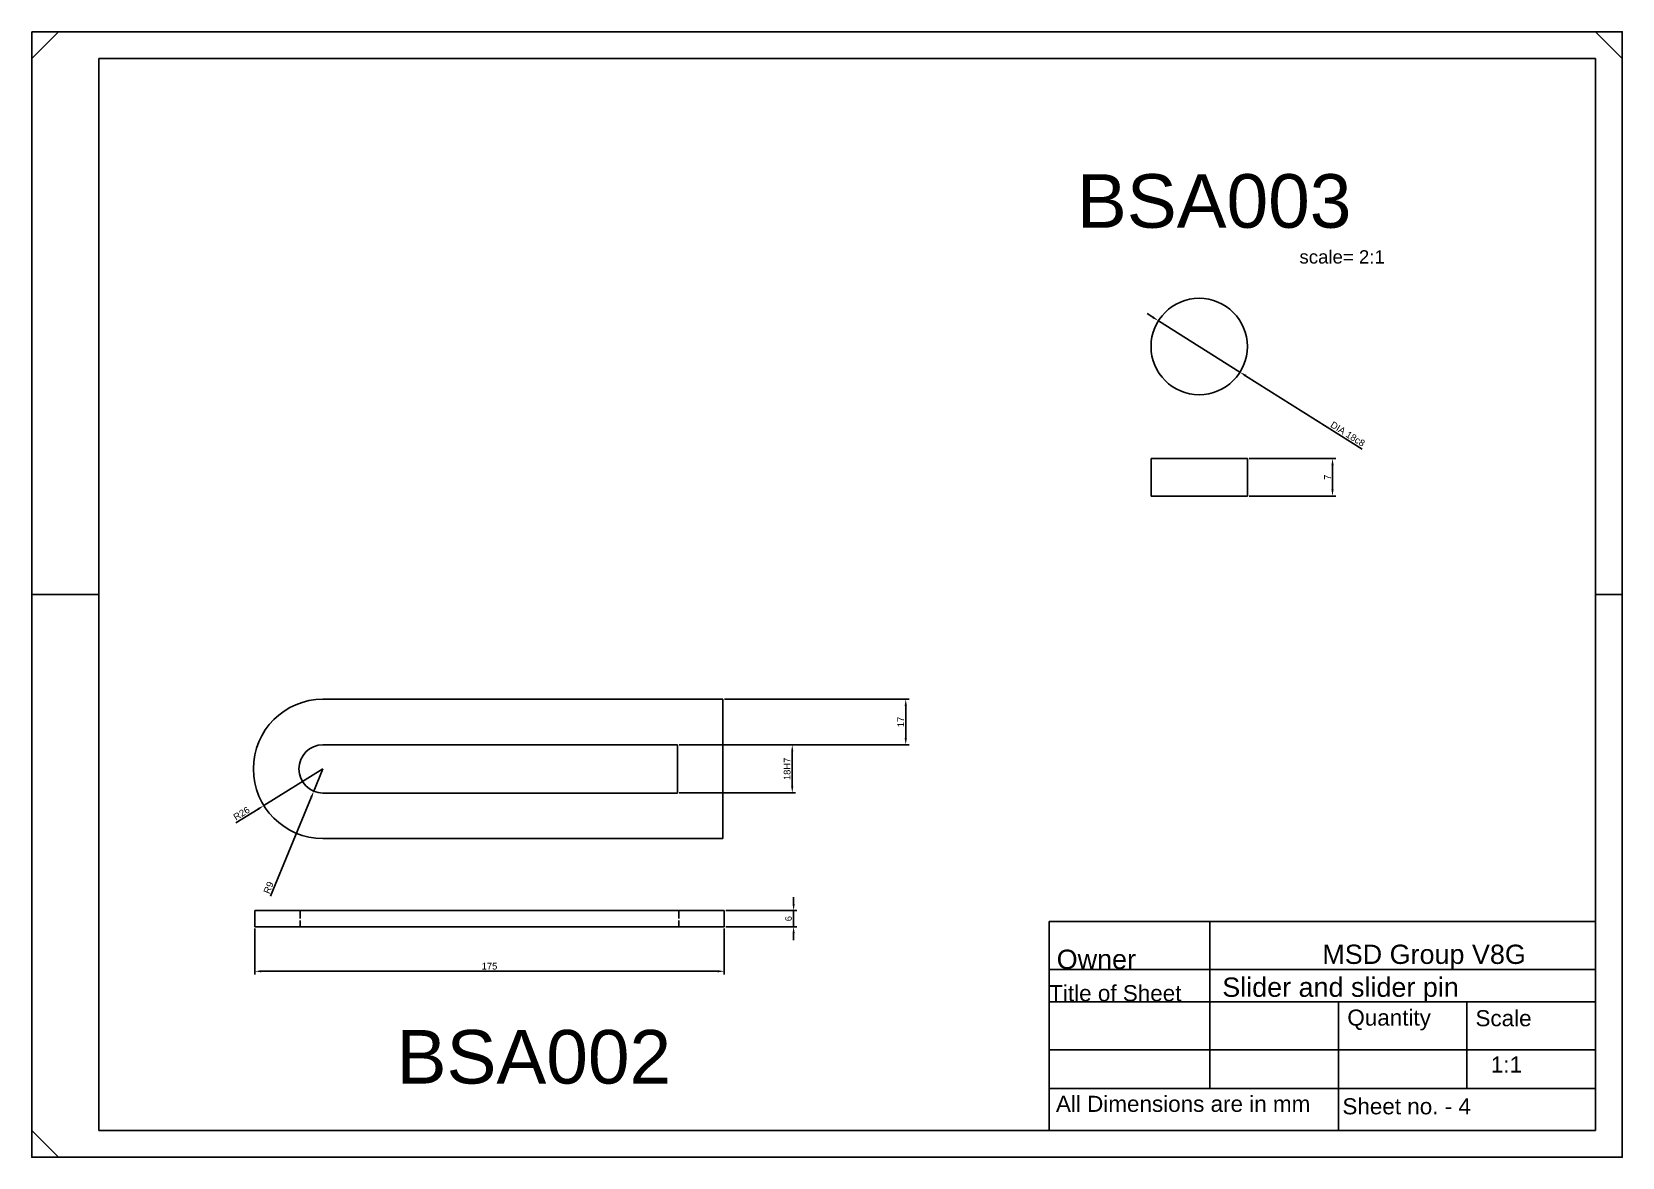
# Model space of a CAD drawing. Header units: millimetres. Extents: x 2754 to 3348, y 1451 to 1871.
import ezdxf

# ---------------------------------------------------------------- set-up
doc = ezdxf.new("R2010")
doc.units = ezdxf.units.MM
doc.linetypes.add('AM_ISO02W050x2', pattern=[3.75, 3, -0.75])
doc.styles.get("Standard").update_dxf_attribs({"font": 'arial.ttf'})
doc.dimstyles.new('Annotative', dxfattribs={"dimscale": 0, "dimtxt": 2.5, "dimasz": 2.5, "dimexe": 1.25, "dimexo": 0.625, "dimtad": 1, "dimtxsty": 'Standard', "dimcen": 2.5, "dimadec": 0, "dimazin": 0, "dimtfac": 1, "dimtmove": 0, "dimatfit": 3, "dimfxl": 1, "dimarcsym": 0})

# ---------------------------------------------------------------- blocks, each defined once
blk = doc.blocks.new('*D16')
at = {"color": 0, "lineweight": -2, "transparency": 16777216}
for p, q in [((3038.61, 1545.61), (3038.61, 1548.11)), ((3013.36, 1543.11), (3039.86, 1543.11)), ((3038.61, 1537.11), (3038.61, 1543.11)), ((3013.36, 1537.11), (3039.86, 1537.11)), ((3038.61, 1534.61), (3038.61, 1532.11))]:
    blk.add_line(p, q, dxfattribs=at)
at = {"color": 0, "transparency": 16777216}
for points in [[(3038.19, 1545.61), (3039.03, 1545.61), (3038.61, 1543.11)], [(3038.19, 1534.61), (3039.03, 1534.61), (3038.61, 1537.11)]]:
    blk.add_solid(points, dxfattribs=at)
at = {"layer": 'Defpoints', "color": 0, "transparency": 16777216}
for p in [(3012.73, 1543.11), (3038.61, 1543.11), (3012.73, 1537.11)]:
    blk.add_point(p, dxfattribs=at)
at = {"color": 0, "transparency": 16777216, "insert": (3036.71, 1540.11), "char_height": 2.5, "attachment_point": 5, "rotation": 90}
blk.add_mtext('6', dxfattribs=at)
blk = doc.blocks.new('*D17')
at = {"color": 0, "lineweight": -2, "transparency": 16777216}
for p, q in [((2837.34, 1536.48), (2837.34, 1519.21)), ((3012.73, 1536.48), (3012.73, 1519.21)), ((2839.84, 1520.46), (3010.23, 1520.46))]:
    blk.add_line(p, q, dxfattribs=at)
at = {"color": 0, "transparency": 16777216}
for points in [[(2839.84, 1520.88), (2839.84, 1520.04), (2837.34, 1520.46)], [(3010.23, 1520.88), (3010.23, 1520.04), (3012.73, 1520.46)]]:
    blk.add_solid(points, dxfattribs=at)
at = {"layer": 'Defpoints', "color": 0, "transparency": 16777216}
for p in [(2837.34, 1537.11), (3012.73, 1537.11), (3012.73, 1520.46)]:
    blk.add_point(p, dxfattribs=at)
at = {"color": 0, "transparency": 16777216, "insert": (2925.04, 1522.36), "char_height": 2.5, "attachment_point": 5}
blk.add_mtext('175', dxfattribs=at)
blk = doc.blocks.new('*D10')
at = {"color": 0, "lineweight": -2, "transparency": 16777216}
for p, q in [((3012.86, 1622.01), (3081.75, 1622.01)), ((3080.5, 1619.51), (3080.5, 1607.51)), ((2995.86, 1605.01), (3081.75, 1605.01))]:
    blk.add_line(p, q, dxfattribs=at)
at = {"color": 0, "transparency": 16777216}
for points in [[(3080.08, 1619.51), (3080.92, 1619.51), (3080.5, 1622.01)], [(3080.08, 1607.51), (3080.92, 1607.51), (3080.5, 1605.01)]]:
    blk.add_solid(points, dxfattribs=at)
at = {"layer": 'Defpoints', "color": 0, "transparency": 16777216}
for p in [(3012.23, 1622.01), (2995.23, 1605.01), (3080.5, 1605.01)]:
    blk.add_point(p, dxfattribs=at)
at = {"color": 0, "transparency": 16777216, "insert": (3078.62, 1613.51), "char_height": 2.5, "attachment_point": 5, "rotation": 90}
blk.add_mtext('17', dxfattribs=at)
blk = doc.blocks.new('*D11')
at = {"color": 0, "lineweight": -2, "transparency": 16777216}
for p, q in [((2995.86, 1605.01), (3039.36, 1605.01)), ((3038.11, 1602.51), (3038.11, 1589.51)), ((2995.86, 1587.01), (3039.36, 1587.01))]:
    blk.add_line(p, q, dxfattribs=at)
at = {"color": 0, "transparency": 16777216}
for points in [[(3037.69, 1602.51), (3038.52, 1602.51), (3038.11, 1605.01)], [(3037.69, 1589.51), (3038.52, 1589.51), (3038.11, 1587.01)]]:
    blk.add_solid(points, dxfattribs=at)
at = {"layer": 'Defpoints', "color": 0, "transparency": 16777216}
for p in [(2995.23, 1605.01), (2995.23, 1587.01), (3038.11, 1587.01)]:
    blk.add_point(p, dxfattribs=at)
at = {"color": 0, "transparency": 16777216, "insert": (3036.21, 1596.01), "char_height": 2.5, "attachment_point": 5, "rotation": 90}
blk.add_mtext('18H7', dxfattribs=at)
blk = doc.blocks.new('*D12')
at = {"color": 0, "lineweight": -2, "transparency": 16777216}
for p, q in [((2862.84, 1596.01), (2859.41, 1587.69)), ((2843.26, 1548.52), (2858.46, 1585.37))]:
    blk.add_line(p, q, dxfattribs=at)
at = {"color": 0, "transparency": 16777216}
blk.add_solid([(2858.07, 1585.53), (2858.84, 1585.22), (2859.41, 1587.69)], dxfattribs=at)
at = {"layer": 'Defpoints', "color": 0, "transparency": 16777216}
for p in [(2862.84, 1596.01), (2859.41, 1587.69)]:
    blk.add_point(p, dxfattribs=at)
at = {"color": 0, "transparency": 16777216, "insert": (2842.51, 1551.69), "char_height": 2.5, "attachment_point": 5, "rotation": 67.5941}
blk.add_mtext('R9', dxfattribs=at)
blk = doc.blocks.new('*D13')
at = {"color": 0, "lineweight": -2, "transparency": 16777216}
for p, q in [((2862.84, 1596.01), (2840.74, 1582.31)), ((2830.35, 1575.87), (2838.61, 1580.99))]:
    blk.add_line(p, q, dxfattribs=at)
at = {"color": 0, "transparency": 16777216}
blk.add_solid([(2838.4, 1581.35), (2838.83, 1580.64), (2840.74, 1582.31)], dxfattribs=at)
at = {"layer": 'Defpoints', "color": 0, "transparency": 16777216}
for p in [(2862.84, 1596.01), (2840.74, 1582.31)]:
    blk.add_point(p, dxfattribs=at)
at = {"color": 0, "transparency": 16777216, "insert": (2832.42, 1579.39), "char_height": 2.5, "attachment_point": 5, "rotation": 31.78765}
blk.add_mtext('R26', dxfattribs=at)
blk = doc.blocks.new('*D14')
at = {"color": 0, "lineweight": -2, "transparency": 16777216}
for p, q in [((3172.76, 1764.58), (3170.64, 1765.91)), ((3174.87, 1763.25), (3205.34, 1744.07)), ((3250.99, 1715.33), (3207.45, 1742.74))]:
    blk.add_line(p, q, dxfattribs=at)
at = {"color": 0, "transparency": 16777216}
for points in [[(3172.98, 1764.93), (3172.53, 1764.23), (3174.87, 1763.25)], [(3207.68, 1743.09), (3207.23, 1742.38), (3205.34, 1744.07)]]:
    blk.add_solid(points, dxfattribs=at)
at = {"layer": 'Defpoints', "color": 0, "transparency": 16777216}
for p in [(3174.87, 1763.25), (3205.34, 1744.07)]:
    blk.add_point(p, dxfattribs=at)
at = {"color": 0, "transparency": 16777216, "insert": (3245.58, 1720.99), "char_height": 2.5, "attachment_point": 5, "rotation": 327.8118}
blk.add_mtext('DIA 18c8', dxfattribs=at)
blk = doc.blocks.new('*D15')
at = {"color": 0, "lineweight": -2, "transparency": 16777216}
for p, q in [((3208.73, 1711.84), (3241.15, 1711.84)), ((3239.9, 1709.34), (3239.9, 1700.34)), ((3208.73, 1697.84), (3241.15, 1697.84))]:
    blk.add_line(p, q, dxfattribs=at)
at = {"color": 0, "transparency": 16777216}
for points in [[(3239.48, 1709.34), (3240.31, 1709.34), (3239.9, 1711.84)], [(3239.48, 1700.34), (3240.31, 1700.34), (3239.9, 1697.84)]]:
    blk.add_solid(points, dxfattribs=at)
at = {"layer": 'Defpoints', "color": 0, "transparency": 16777216}
for p in [(3208.11, 1711.84), (3208.11, 1697.84), (3239.9, 1697.84)]:
    blk.add_point(p, dxfattribs=at)
at = {"color": 0, "transparency": 16777216, "insert": (3238.02, 1704.84), "char_height": 2.5, "attachment_point": 5, "rotation": 90}
blk.add_mtext('7', dxfattribs=at)

msp = doc.modelspace()

# ---------------------------------------------------------------- linework, layer by layer
for p, q in [((2754.087, 1861.091), (2764.087, 1871.091)), ((3348.087, 1861.091), (3338.087, 1871.091)), ((3172.106, 1711.835), (3172.106, 1697.835)), ((3172.106, 1711.835), (3208.106, 1711.835)), ((3208.106, 1711.835), (3208.106, 1697.835)), ((3208.106, 1711.835), (3208.106, 1697.835)), ((3208.106, 1697.835), (3172.106, 1697.835)), ((2754.087, 1661.091), (2779.087, 1661.091)), ((3338.087, 1661.091), (3348.087, 1661.091)), ((2862.84, 1622.006), (3012.231, 1622.006)), ((3012.231, 1602.006), (3012.231, 1622.006)), ((3012.231, 1622.006), (3012.231, 1570.006)), ((2862.84, 1605.006), (2995.231, 1605.006)), ((2995.231, 1587.006), (2995.231, 1605.006)), ((2862.84, 1587.006), (2995.231, 1587.006)), ((2862.84, 1570.006), (3012.231, 1570.006)), ((3012.231, 1570.006), (2995.231, 1570.006)), ((2837.341, 1543.172), (2837.341, 1537.107)), ((3012.732, 1543.172), (2837.341, 1543.172)), ((3012.732, 1537.107), (3012.732, 1543.172)), ((2837.341, 1537.107), (3012.732, 1537.107)), ((3242.087, 1476.691), (3242.087, 1461.091)), ((2754.087, 1461.091), (2764.087, 1451.091))]:
    msp.add_line(p, q)
at = {"linetype": 'AM_ISO02W050x2'}
for p, q in [((2854.342, 1543.172), (2854.342, 1537.107)), ((2995.732, 1543.172), (2995.732, 1537.107))]:
    msp.add_line(p, q, dxfattribs=at)
for points in [[(2754.087, 1871.091), (3348.087, 1871.091), (3348.087, 1451.091), (2754.087, 1451.091)], [(3134.087, 1539.091), (3338.087, 1539.091), (3338.087, 1461.091), (3134.087, 1461.091)], [(3134.087, 1461.091), (3338.087, 1461.091), (3338.087, 1521.091), (3134.087, 1521.091)], [(3134.087, 1461.091), (3338.087, 1461.091), (3338.087, 1509.091), (3134.087, 1509.091)], [(3290.087, 1509.091), (3242.087, 1509.091), (3242.087, 1476.691), (3290.087, 1476.691)], [(3338.087, 1509.091), (3290.087, 1509.091), (3290.087, 1476.691), (3338.087, 1476.691)], [(3134.087, 1461.091), (3338.087, 1461.091), (3338.087, 1491.091), (3134.087, 1491.091)], [(3134.087, 1461.091), (3338.087, 1461.091), (3338.087, 1476.691), (3134.087, 1476.691)]]:
    msp.add_lwpolyline(points, close=True)
for points in [[(3338.087, 1451.091), (3348.087, 1451.091), (3348.087, 1871.091), (3338.087, 1871.091)], [(2779.087, 1861.091), (2779.087, 1461.091)], [(3338.087, 1861.091), (2779.087, 1861.091)], [(3338.087, 1861.091), (3338.087, 1461.091)], [(3194.087, 1476.691), (3194.087, 1539.091), (3338.087, 1539.091), (3338.087, 1461.091), (3194.087, 1461.091)], [(2754.087, 1461.091), (2754.087, 1451.091), (3348.087, 1451.091), (3348.087, 1461.091)], [(3338.087, 1461.091), (2779.087, 1461.091)]]:
    msp.add_lwpolyline(points)
msp.add_circle((3190.106, 1753.657), 18)
for radius in [26, 9]:
    msp.add_arc((2862.84, 1596.006), radius, 90, 270)

# ---------------------------------------------------------------- texts
msp.add_text('scale= 2:1', height=4.9751).set_placement((3227.552, 1784.609))
at = {"attachment_point": 1}
for s, width, gutter_width, heights, insert, char_height in [('{\\C0;BSA003}', 110.97027, 1, [0], (3144.429, 1817.966), 20), (' Owner', 50.61765, 15, [0], (3134.087, 1528.541), 7.2), ('MSD Group V8G', 112.73931, 15, [0], (3236.087, 1530.413), 7.2), ('Title of Sheet', 54.75909, 15, [0], (3134.087, 1515.295), 6), ('Slider and slider pin', 138.90832, 15, [0], (3198.72, 1518.138), 7.2), ('Quantity', 40.26404, 15, [0], (3245.426, 1506.183), 6), ('Scale', 41.41444, 15, [0], (3293.283, 1505.954), 6), ('{\\C0;BSA002}', 110.97027, 1, [0], (2890.352, 1498.557), 20), ('\\pxi-3,l4,t4;1:1', 40.94713, 15, [0], (3293.023, 1488.664), 6), ('All Dimensions are in mm', 115.84588, 15, [0], (3136.598, 1473.999), 6), ('Sheet no. - 4', 87.2004, 15, [2.173], (3243.585, 1473.08), 6)]:
    msp.add_mtext_dynamic_manual_height_columns(s, width=width, gutter_width=gutter_width, heights=heights, dxfattribs=dict(at, insert=insert, char_height=char_height))

# ---------------------------------------------------------------- dimensions: what is measured, and where the dimension line sits
dim = msp.add_diameter_dim_2p(p1=(3174.872, 1763.246), p2=(3205.339, 1744.069), text='DIA 18c8', dimstyle='Annotative')
dim.commit()
dim.dimension.update_dxf_attribs({"geometry": '*D14', "text_midpoint": (3244.565, 1719.378), "dimtype": 163})
for base, p1, p2, text, picture, middle in [((3239.896, 1697.835), (3208.106, 1711.835), (3208.106, 1697.835), '7', '*D15', (3238.021, 1704.835)), ((3080.501, 1605.006), (3012.231, 1622.006), (2995.231, 1605.006), '17', '*D10', (3078.621, 1613.506)), ((3038.108, 1587.006), (2995.231, 1605.006), (2995.231, 1587.006), '18H7', '*D11', (3036.206, 1596.006))]:
    dim = msp.add_linear_dim(base=base, p1=p1, p2=p2, angle=90, text=text, dimstyle='Annotative')
    dim.commit()
    dim.dimension.update_dxf_attribs({"geometry": picture, "text_midpoint": middle})
dim = msp.add_radius_dim(center=(2862.84, 1596.006), mpoint=(2840.74, 1582.31), text='R26', dimstyle='Annotative')
dim.commit()
dim.dimension.update_dxf_attribs({"geometry": '*D13', "text_midpoint": (2832.419, 1579.39)})
dim = msp.add_radius_dim(center=(2862.84, 1596.006), mpoint=(2859.41, 1587.686), text='R9', dimstyle='Annotative')
dim.commit()
dim.dimension.update_dxf_attribs({"geometry": '*D12', "text_midpoint": (2844.269, 1550.962), "dimtype": 164})
dim = msp.add_linear_dim(base=(3038.609, 1543.107), p1=(3012.732, 1537.107), p2=(3012.732, 1543.107), angle=90, dimstyle='Annotative')
dim.commit()
dim.dimension.update_dxf_attribs({"geometry": '*D16', "text_midpoint": (3036.708, 1540.107)})
dim = msp.add_linear_dim(base=(3012.732, 1520.459), p1=(2837.341, 1537.107), p2=(3012.732, 1537.107), text='175', dimstyle='Annotative')
dim.commit()
dim.dimension.update_dxf_attribs({"geometry": '*D17', "text_midpoint": (2925.037, 1522.36)})

doc.saveas('drawing.dxf')
